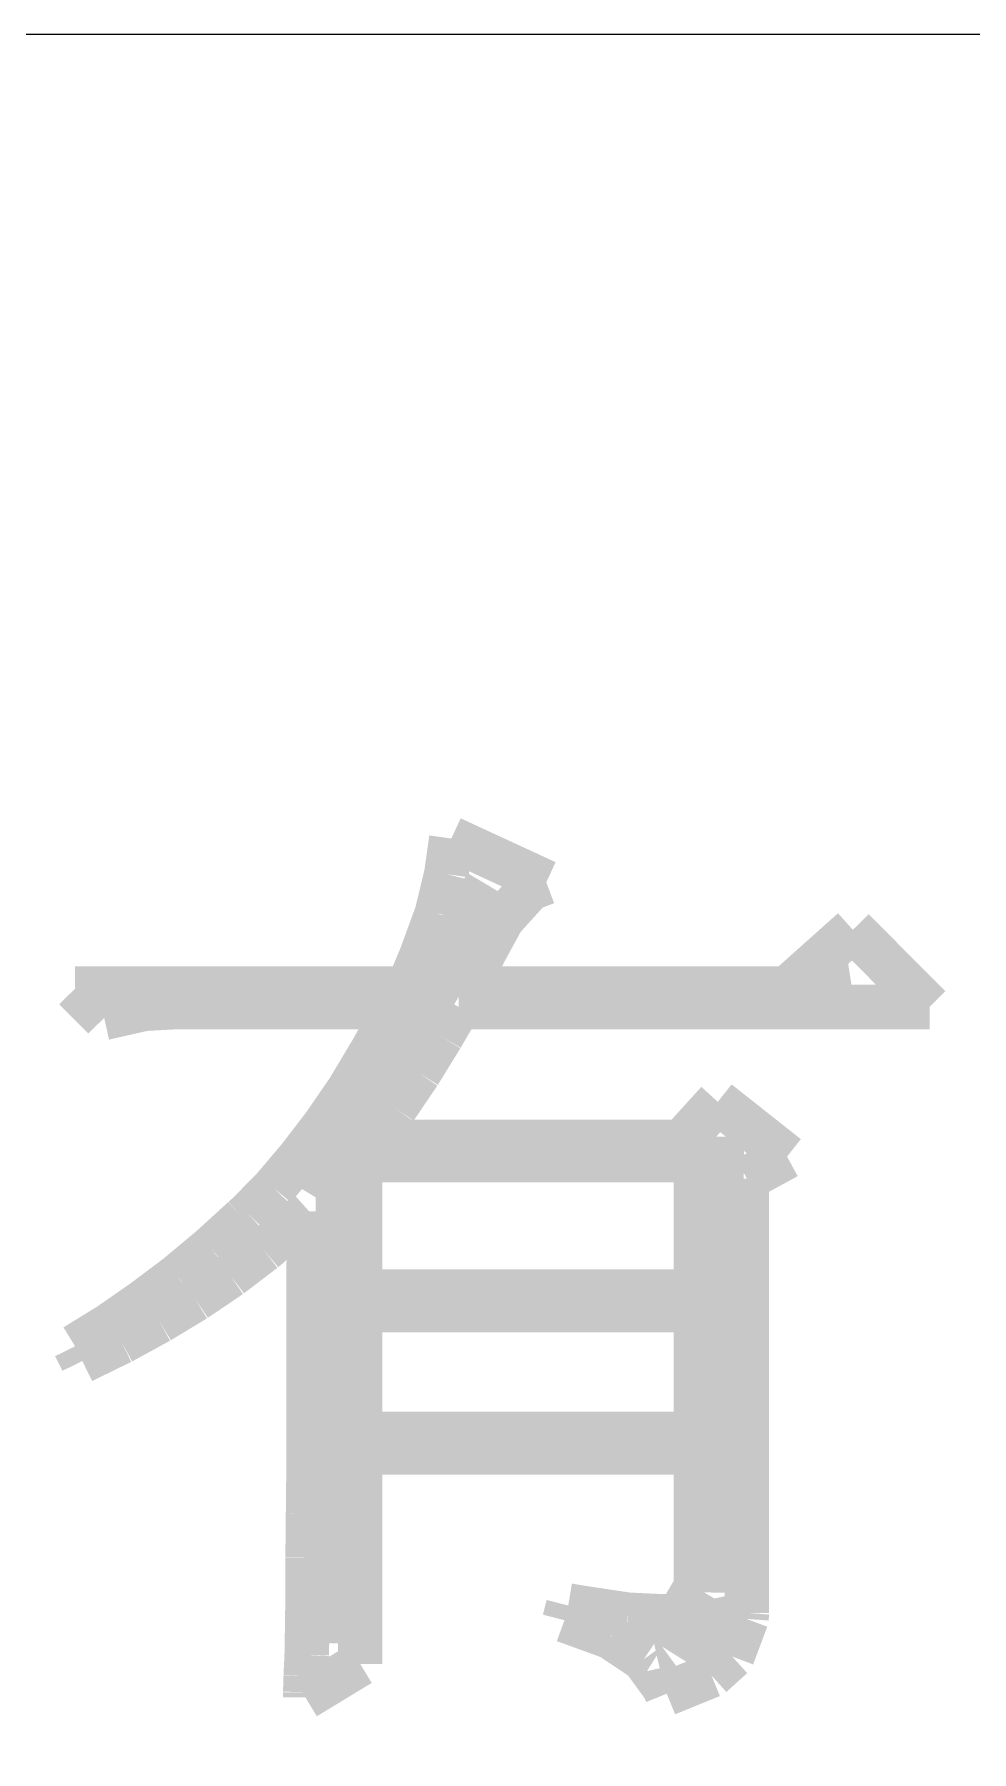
# Model space of a CAD drawing. Extents: x -61 to 349, y -42 to 245.
# Drawn here: x 334.071 to 336.21, y -30.607 to -26.689 of the extents above; entities that cross this region are included whole.
import ezdxf

# ---------------------------------------------------------------- set-up
doc = ezdxf.new("R2010")
doc.units = 0
doc.layers.add('BOARD_GEOMETRY_DIMENSION', color=2, linetype='CONTINUOUS')
doc.layers.add('BOARD_GEOMETRY_SILKSCREEN_TOP', color=1, linetype='CONTINUOUS')

msp = doc.modelspace()

# ---------------------------------------------------------------- linework, layer by layer
at = {"layer": 'BOARD_GEOMETRY_DIMENSION'}
msp.add_lwpolyline([(343.887552, -26.68905), (287.57753, -26.68905), (287.57753, -37.189156)], dxfattribs=at)
for points, const_width in [([(335.011522, -28.604972), (335.022952, -28.523692)], 0.1016), ([(335.022952, -28.523692), (335.239614, -28.623768)], 0.1016), ([(334.989932, -28.69438), (335.011522, -28.604972)], 0.1016), ([(335.114646, -28.635198), (334.69834, -29.33319)], 0.127), ([(335.202022, -28.637992), (335.139538, -28.70708)], 0.1016), ([(335.239614, -28.623768), (335.202022, -28.637992)], 0.1016), ([(334.954118, -28.792424), (334.989932, -28.69438)], 0.1016), ([(335.139538, -28.70708), (335.10093, -28.777692)], 0.1016), ([(335.789016, -28.866084), (335.93913, -28.731972)], 0.1016), ([(335.93913, -28.731972), (336.114136, -28.907994)], 0.1016), ([(334.92313, -28.866084), (334.954118, -28.792424)], 0.1016), ([(335.10093, -28.777692), (335.056226, -28.866084)], 0.1016), ([(335.872836, -28.847796), (335.933034, -28.838398)], 0.127), ([(334.230726, -28.932886), (334.164432, -28.866084)], 0.1016), ([(334.164432, -28.866084), (334.92313, -28.866084)], 0.1016), ([(335.056226, -28.866084), (335.789016, -28.866084)], 0.1016), ([(334.32242, -28.912058), (334.230726, -28.932886)], 0.1016), ([(334.39735, -28.907994), (334.32242, -28.912058)], 0.1016), ([(334.898238, -28.907994), (334.39735, -28.907994)], 0.1016), ([(334.84312, -29.005784), (334.898238, -28.907994)], 0.1016), ([(335.039716, -28.907994), (335.000346, -28.975558)], 0.1016), ([(336.114136, -28.907994), (335.039716, -28.907994)], 0.1016), ([(335.000346, -28.975558), (334.949038, -29.05887)], 0.1016), ([(334.789018, -29.096462), (334.84312, -29.005784)], 0.1016), ([(334.949038, -29.05887), (334.894936, -29.13888)], 0.1016), ([(334.73263, -29.178504), (334.789018, -29.096462)], 0.1016), ([(334.894936, -29.13888), (334.839818, -29.216096)], 0.1016), ([(335.547716, -29.216096), (335.631028, -29.124402)], 0.1016), ([(335.631028, -29.124402), (335.789016, -29.24937)], 0.1016), ([(334.675226, -29.25318), (334.73263, -29.178504)], 0.1016), ([(335.627726, -29.203904), (335.61401, -30.24378)], 0.127), ([(334.839818, -29.216096), (335.547716, -29.216096)], 0.1016), ([(334.617822, -29.320998), (334.675226, -29.25318)], 0.1016), ([(335.580736, -29.257498), (334.814926, -29.257498)], 0.1016), ([(334.814926, -29.257498), (334.814926, -29.557472)], 0.1016), ([(335.580736, -29.557472), (335.580736, -29.257498)], 0.1016), ([(335.789016, -29.24937), (335.697322, -29.299408)], 0.1016), ([(334.777334, -29.323792), (334.76311, -30.359604)], 0.127), ([(335.697322, -29.299408), (335.697322, -30.290262)], 0.1016), ([(334.55991, -29.38018), (334.617822, -29.320998)], 0.1016), ([(334.47355, -29.458666), (334.548226, -29.390594)], 0.1016), ([(334.548226, -29.390594), (334.55991, -29.38018)], 0.1016), ([(334.69834, -29.374084), (334.668114, -29.401262)], 0.1016), ([(334.697324, -29.53766), (334.69834, -29.374084)], 0.1016), ([(334.668114, -29.401262), (334.595216, -29.46273)], 0.1016), ([(334.39735, -29.522166), (334.47355, -29.458666)], 0.1016), ([(334.595216, -29.46273), (334.519016, -29.520896)], 0.1016), ([(334.320134, -29.580078), (334.39735, -29.522166)], 0.1016), ([(334.519016, -29.520896), (334.439006, -29.574998)], 0.1016), ([(334.697324, -29.950918), (334.697324, -29.53766)], 0.1016), ([(334.24241, -29.63418), (334.320134, -29.580078)], 0.1016), ([(334.439006, -29.574998), (334.35671, -29.624782)], 0.1016), ([(334.814926, -29.557472), (335.580736, -29.557472)], 0.1016), ([(334.35671, -29.624782), (334.27035, -29.672026)], 0.1016), ([(335.580736, -29.599128), (334.814926, -29.599128)], 0.1016), ([(334.814926, -29.599128), (334.814926, -29.882084)], 0.1016), ([(335.580736, -29.882084), (335.580736, -29.599128)], 0.1016), ([(334.164432, -29.682186), (334.24241, -29.63418)], 0.1016), ([(334.180942, -29.715714), (334.164432, -29.682186)], 0.1016), ([(334.27035, -29.672026), (334.180942, -29.715714)], 0.1016), ([(334.814926, -29.882084), (335.580736, -29.882084)], 0.1016), ([(335.580736, -29.923994), (334.814926, -29.923994)], 0.1016), ([(334.814926, -29.923994), (334.814926, -30.406594)], 0.1016), ([(335.580736, -30.232096), (335.580736, -29.923994)], 0.1016), ([(334.696054, -30.063186), (334.697324, -29.950918)], 0.1016), ([(334.695038, -30.163262), (334.696054, -30.063186)], 0.1016), ([(334.695038, -30.250384), (334.695038, -30.163262)], 0.1016), ([(334.694022, -30.324298), (334.695038, -30.250384)], 0.1016), ([(335.54162, -30.297628), (335.580736, -30.232096)], 0.1016), ([(335.281016, -30.307026), (335.289652, -30.273498)], 0.1016), ([(335.289652, -30.273498), (335.319624, -30.278578)], 0.1016), ([(335.319624, -30.278578), (335.42605, -30.29458)], 0.1016), ([(335.42605, -30.29458), (335.505806, -30.29839)], 0.1016), ([(335.484216, -30.354778), (335.604612, -30.327092), (335.55813, -30.40126)], 0.127), ([(335.697322, -30.290262), (335.696306, -30.303978)], 0.1016), ([(334.693006, -30.386274), (334.694022, -30.324298)], 0.1016), ([(335.386426, -30.34538), (335.281016, -30.307026)], 0.1016), ([(335.505806, -30.29839), (335.54162, -30.297628)], 0.1016), ([(335.696306, -30.303978), (335.664048, -30.390084)], 0.1016), ([(335.462118, -30.39618), (335.386426, -30.34538)], 0.1016), ([(334.814926, -30.406594), (334.689704, -30.482794)], 0.1016), ([(334.69072, -30.434788), (334.693006, -30.386274)], 0.1016), ([(335.508346, -30.45968), (335.462118, -30.39618)], 0.1016), ([(335.664048, -30.390084), (335.61655, -30.43301)], 0.1016), ([(334.689704, -30.471364), (334.69072, -30.434788)], 0.1016), ([(335.61655, -30.43301), (335.514442, -30.474666)], 0.1016), ([(334.689704, -30.482794), (334.689704, -30.471364)], 0.1016), ([(335.514442, -30.474666), (335.508346, -30.45968)], 0.1016)]:
    msp.add_lwpolyline(points, dxfattribs=dict(at, const_width=const_width))
at = {"layer": 'BOARD_GEOMETRY_SILKSCREEN_TOP'}
msp.add_lwpolyline([(343.887552, -26.68905), (287.57753, -26.68905), (287.57753, -37.189156)], dxfattribs=at)
for points, const_width in [([(335.011522, -28.604972), (335.022952, -28.523692)], 0.1016), ([(335.022952, -28.523692), (335.239614, -28.623768)], 0.1016), ([(334.989932, -28.69438), (335.011522, -28.604972)], 0.1016), ([(335.114646, -28.635198), (334.69834, -29.33319)], 0.127), ([(335.202022, -28.637992), (335.139538, -28.70708)], 0.1016), ([(335.239614, -28.623768), (335.202022, -28.637992)], 0.1016), ([(334.954118, -28.792424), (334.989932, -28.69438)], 0.1016), ([(335.139538, -28.70708), (335.10093, -28.777692)], 0.1016), ([(335.789016, -28.866084), (335.93913, -28.731972)], 0.1016), ([(335.93913, -28.731972), (336.114136, -28.907994)], 0.1016), ([(334.92313, -28.866084), (334.954118, -28.792424)], 0.1016), ([(335.10093, -28.777692), (335.056226, -28.866084)], 0.1016), ([(335.872836, -28.847796), (335.933034, -28.838398)], 0.127), ([(334.164432, -28.866084), (334.92313, -28.866084)], 0.1016), ([(334.230726, -28.932886), (334.164432, -28.866084)], 0.1016), ([(335.056226, -28.866084), (335.789016, -28.866084)], 0.1016), ([(334.32242, -28.912058), (334.230726, -28.932886)], 0.1016), ([(334.39735, -28.907994), (334.32242, -28.912058)], 0.1016), ([(334.898238, -28.907994), (334.39735, -28.907994)], 0.1016), ([(334.84312, -29.005784), (334.898238, -28.907994)], 0.1016), ([(335.039716, -28.907994), (335.000346, -28.975558)], 0.1016), ([(336.114136, -28.907994), (335.039716, -28.907994)], 0.1016), ([(335.000346, -28.975558), (334.949038, -29.05887)], 0.1016), ([(334.789018, -29.096462), (334.84312, -29.005784)], 0.1016), ([(334.949038, -29.05887), (334.894936, -29.13888)], 0.1016), ([(334.73263, -29.178504), (334.789018, -29.096462)], 0.1016), ([(334.894936, -29.13888), (334.839818, -29.216096)], 0.1016), ([(335.547716, -29.216096), (335.631028, -29.124402)], 0.1016), ([(335.631028, -29.124402), (335.789016, -29.24937)], 0.1016), ([(334.675226, -29.25318), (334.73263, -29.178504)], 0.1016), ([(335.627726, -29.203904), (335.61401, -30.24378)], 0.127), ([(334.839818, -29.216096), (335.547716, -29.216096)], 0.1016), ([(334.617822, -29.320998), (334.675226, -29.25318)], 0.1016), ([(334.814926, -29.257498), (334.814926, -29.557472)], 0.1016), ([(335.580736, -29.257498), (334.814926, -29.257498)], 0.1016), ([(335.580736, -29.557472), (335.580736, -29.257498)], 0.1016), ([(335.789016, -29.24937), (335.697322, -29.299408)], 0.1016), ([(334.777334, -29.323792), (334.76311, -30.359604)], 0.127), ([(335.697322, -29.299408), (335.697322, -30.290262)], 0.1016), ([(334.55991, -29.38018), (334.617822, -29.320998)], 0.1016), ([(334.47355, -29.458666), (334.548226, -29.390594)], 0.1016), ([(334.548226, -29.390594), (334.55991, -29.38018)], 0.1016), ([(334.69834, -29.374084), (334.668114, -29.401262)], 0.1016), ([(334.697324, -29.53766), (334.69834, -29.374084)], 0.1016), ([(334.668114, -29.401262), (334.595216, -29.46273)], 0.1016), ([(334.39735, -29.522166), (334.47355, -29.458666)], 0.1016), ([(334.595216, -29.46273), (334.519016, -29.520896)], 0.1016), ([(334.320134, -29.580078), (334.39735, -29.522166)], 0.1016), ([(334.519016, -29.520896), (334.439006, -29.574998)], 0.1016), ([(334.697324, -29.950918), (334.697324, -29.53766)], 0.1016), ([(334.24241, -29.63418), (334.320134, -29.580078)], 0.1016), ([(334.439006, -29.574998), (334.35671, -29.624782)], 0.1016), ([(334.814926, -29.557472), (335.580736, -29.557472)], 0.1016), ([(334.35671, -29.624782), (334.27035, -29.672026)], 0.1016), ([(334.814926, -29.599128), (334.814926, -29.882084)], 0.1016), ([(335.580736, -29.599128), (334.814926, -29.599128)], 0.1016), ([(335.580736, -29.882084), (335.580736, -29.599128)], 0.1016), ([(334.164432, -29.682186), (334.24241, -29.63418)], 0.1016), ([(334.180942, -29.715714), (334.164432, -29.682186)], 0.1016), ([(334.27035, -29.672026), (334.180942, -29.715714)], 0.1016), ([(334.814926, -29.882084), (335.580736, -29.882084)], 0.1016), ([(334.814926, -29.923994), (334.814926, -30.406594)], 0.1016), ([(335.580736, -29.923994), (334.814926, -29.923994)], 0.1016), ([(335.580736, -30.232096), (335.580736, -29.923994)], 0.1016), ([(334.696054, -30.063186), (334.697324, -29.950918)], 0.1016), ([(334.695038, -30.163262), (334.696054, -30.063186)], 0.1016), ([(334.695038, -30.250384), (334.695038, -30.163262)], 0.1016), ([(334.694022, -30.324298), (334.695038, -30.250384)], 0.1016), ([(335.54162, -30.297628), (335.580736, -30.232096)], 0.1016), ([(335.281016, -30.307026), (335.289652, -30.273498)], 0.1016), ([(335.289652, -30.273498), (335.319624, -30.278578)], 0.1016), ([(335.319624, -30.278578), (335.42605, -30.29458)], 0.1016), ([(335.42605, -30.29458), (335.505806, -30.29839)], 0.1016), ([(335.484216, -30.354778), (335.604612, -30.327092), (335.55813, -30.40126)], 0.127), ([(335.697322, -30.290262), (335.696306, -30.303978)], 0.1016), ([(334.693006, -30.386274), (334.694022, -30.324298)], 0.1016), ([(335.386426, -30.34538), (335.281016, -30.307026)], 0.1016), ([(335.505806, -30.29839), (335.54162, -30.297628)], 0.1016), ([(335.696306, -30.303978), (335.664048, -30.390084)], 0.1016), ([(335.462118, -30.39618), (335.386426, -30.34538)], 0.1016), ([(334.814926, -30.406594), (334.689704, -30.482794)], 0.1016), ([(334.69072, -30.434788), (334.693006, -30.386274)], 0.1016), ([(335.508346, -30.45968), (335.462118, -30.39618)], 0.1016), ([(335.664048, -30.390084), (335.61655, -30.43301)], 0.1016), ([(334.689704, -30.471364), (334.69072, -30.434788)], 0.1016), ([(335.61655, -30.43301), (335.514442, -30.474666)], 0.1016), ([(334.689704, -30.482794), (334.689704, -30.471364)], 0.1016), ([(335.514442, -30.474666), (335.508346, -30.45968)], 0.1016)]:
    msp.add_lwpolyline(points, dxfattribs=dict(at, const_width=const_width))

doc.saveas('drawing.dxf')
